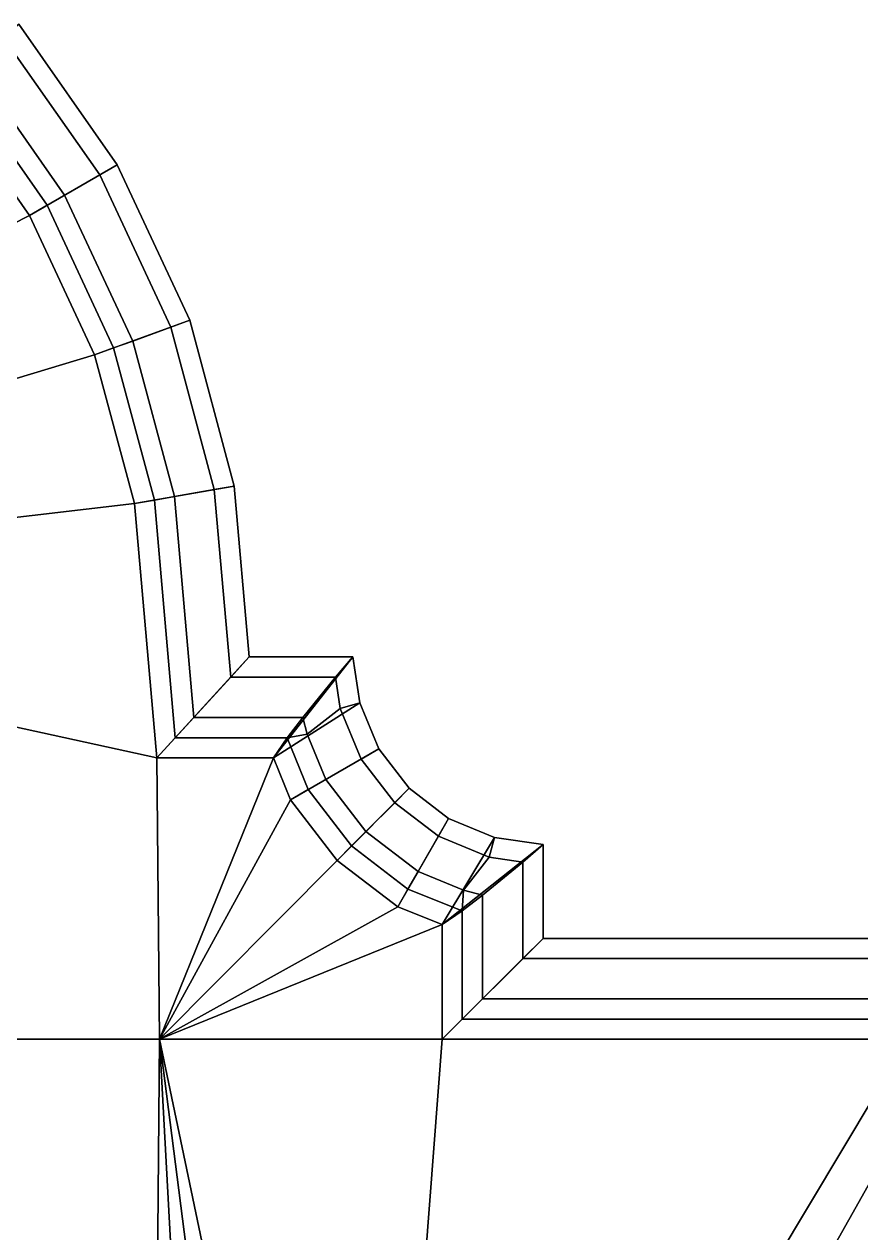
# Model space of a CAD drawing. Header units: metres. Extents: x -14.1 to 14.1, y -13.2 to 13.2.
# Drawn here: x 2.491 to 4.343, y -2.499 to 0.178 of the extents above; entities that cross this region are included whole.
import ezdxf

# ---------------------------------------------------------------- set-up
doc = ezdxf.new("R2010")
doc.units = ezdxf.units.M

msp = doc.modelspace()

# ---------------------------------------------------------------- linework, layer by layer
at = {"layer": 'facade', "color": 30}
for points in [[(2.30698, 0.033858, 16.6459), (2.47894, 0.178139, 16.6459), (2.69692, -0.133183, 16.6459), (2.50251, -0.245396, 16.6459)], [(2.47894, 0.178139, 18.2145), (2.44455, 0.14929, 18.2145), (2.65806, -0.155635, 18.2145), (2.69692, -0.133183, 18.2145)], [(2.44455, 0.14929, 18.176), (2.37576, 0.091553, 18.176), (2.58028, -0.200538, 18.176), (2.65806, -0.155635, 18.176)], [(2.37576, 0.091553, 18.2145), (2.34137, 0.062705, 18.2145), (2.54142, -0.222989, 18.2145), (2.58028, -0.200538, 18.2145)], [(2.30698, 0.033858, 16.6459), (2.50251, -0.245396, 16.6459), (1.3172, -0.849879, 16.6459), (1.25847, -0.766068, 16.6459)], [(1.25847, -0.766068, 18.1308), (1.3172, -0.849879, 18.1308), (2.50251, -0.245396, 18.1308), (2.30698, 0.033858, 18.1308)], [(2.50251, -0.245396, 16.6459), (2.69692, -0.133183, 16.6459), (2.85752, -0.477646, 16.6459), (2.64661, -0.554436, 16.6459)], [(2.69692, -0.133183, 18.2145), (2.65806, -0.155635, 18.2145), (2.81535, -0.492986, 18.2145), (2.85752, -0.477646, 18.2145)], [(2.65806, -0.155635, 18.176), (2.58028, -0.200538, 18.176), (2.73096, -0.523711, 18.176), (2.81535, -0.492986, 18.176)], [(2.58028, -0.200538, 18.2145), (2.54142, -0.222989, 18.2145), (2.68878, -0.539051, 18.2145), (2.73096, -0.523711, 18.2145)], [(1.36045, -0.942636, 16.6459), (1.3172, -0.849879, 16.6459), (2.50251, -0.245396, 16.6459), (2.64661, -0.554436, 16.6459)], [(2.64661, -0.554436, 18.1308), (2.50251, -0.245396, 18.1308), (1.3172, -0.849879, 18.1308), (1.36045, -0.942636, 18.1308)], [(2.64661, -0.554436, 16.6459), (2.85752, -0.477646, 16.6459), (2.95592, -0.844782, 16.6459), (2.73485, -0.88378, 16.6459)], [(2.85752, -0.477646, 18.2145), (2.81535, -0.492986, 18.2145), (2.91168, -0.852563, 18.2145), (2.95592, -0.844782, 18.2145)], [(2.81535, -0.492986, 18.176), (2.73096, -0.523711, 18.176), (2.82327, -0.868172, 18.176), (2.91168, -0.852563, 18.176)], [(2.73096, -0.523711, 18.2145), (2.68878, -0.539051, 18.2145), (2.77908, -0.875954, 18.2145), (2.82327, -0.868172, 18.2145)], [(2.64661, -0.554436, 16.6459), (2.73485, -0.88378, 16.6459), (1.38692, -1.04152, 16.6459), (1.36045, -0.942636, 16.6459)], [(1.36045, -0.942636, 18.1308), (1.38692, -1.04152, 18.1308), (2.73485, -0.88378, 18.1308), (2.64661, -0.554436, 18.1308)], [(2.73485, -0.88378, 16.6459), (2.95592, -0.844782, 16.6459), (2.98906, -1.22337, 16.6459), (2.78418, -1.44699, 16.6459)], [(2.91168, -0.852563, 18.176), (2.82327, -0.868172, 18.176), (2.86611, -1.35754, 18.176), (2.94809, -1.26809, 18.176)], [(2.95592, -0.844782, 18.2145), (2.91168, -0.852563, 18.2145), (2.94809, -1.26809, 18.2145), (2.98906, -1.22337, 18.2145)], [(2.82327, -0.868172, 18.2145), (2.77908, -0.875954, 18.2145), (2.82514, -1.40226, 18.2145), (2.86611, -1.35754, 18.2145)], [(2.73485, -0.88378, 16.6459), (2.78418, -1.44699, 16.6459), (1.39587, -1.14349, 16.6459), (1.38692, -1.04152, 16.6459)], [(1.38692, -1.04152, 18.1308), (1.39587, -1.14349, 18.1308), (2.78418, -1.44699, 18.1308), (2.73485, -0.88378, 18.1308)], [(1.39587, -2.0703, 16.6459), (1.39587, -1.14349, 16.6459), (2.78418, -1.44699, 16.6459), (2.79039, -2.0703, 16.6459)], [(2.79039, -2.0703, 18.1308), (2.78418, -1.44699, 18.1308), (1.39587, -1.14349, 18.1308), (1.39587, -2.0703, 18.1308)], [(2.78418, -1.44699, 16.6459), (2.98906, -1.22337, 16.6459), (3.21844, -1.22337, 16.6459), (3.04308, -1.44699, 16.6459)], [(2.98906, -1.22337, 18.2145), (2.94809, -1.26809, 18.2145), (3.18003, -1.26809, 18.2145), (3.21844, -1.22337, 18.2145)], [(3.21844, -1.22337, 18.176), (3.21844, -1.22337, 16.6459), (2.98906, -1.22337, 16.6459), (2.98906, -1.22337, 18.176)], [(2.98906, -1.22337, 18.176), (2.98906, -1.22337, 18.2145), (3.21844, -1.22337, 18.2145), (3.21844, -1.22337, 18.176)], [(3.04308, -1.44699, 16.6459), (3.21844, -1.22337, 16.6459), (3.23396, -1.3252, 16.6459)], [(3.21844, -1.22337, 18.2145), (3.18003, -1.26809, 18.2145), (3.19058, -1.33728, 18.2145), (3.23396, -1.3252, 18.2145)], [(2.94809, -1.26809, 18.176), (2.86611, -1.35754, 18.176), (3.10739, -1.35754, 18.176), (3.18003, -1.26809, 18.176)], [(3.18003, -1.26809, 18.176), (3.18003, -1.26809, 18.2145), (2.94809, -1.26809, 18.2145), (2.94809, -1.26809, 18.176)], [(3.18003, -1.26809, 18.176), (3.10739, -1.35754, 18.176), (3.11746, -1.39453, 18.176), (3.19058, -1.33728, 18.176)], [(3.04308, -1.44699, 16.6459), (3.23396, -1.3252, 16.6459), (3.27609, -1.42699, 16.6459), (3.08065, -1.53965, 16.6459)], [(3.19058, -1.33728, 18.176), (3.11746, -1.39453, 18.176), (3.15887, -1.49466, 18.176), (3.237, -1.44953, 18.176)], [(3.23396, -1.3252, 18.2145), (3.19058, -1.33728, 18.2145), (3.237, -1.44953, 18.2145), (3.27609, -1.42699, 18.2145)], [(2.86611, -1.35754, 18.2145), (2.82514, -1.40226, 18.2145), (3.07323, -1.40226, 18.2145), (3.10739, -1.35754, 18.2145)], [(2.86611, -1.35754, 18.176), (2.86611, -1.35754, 18.2145), (3.10739, -1.35754, 18.2145), (3.10739, -1.35754, 18.176)], [(3.10739, -1.35754, 18.2145), (3.07323, -1.40226, 18.2145), (3.11746, -1.39453, 18.2145)], [(2.82514, -1.40226, 18.176), (2.78418, -1.44699, 18.1308), (3.04308, -1.44699, 18.1308), (3.07323, -1.40226, 18.176)], [(3.07323, -1.40226, 18.176), (3.07323, -1.40226, 18.2145), (2.82514, -1.40226, 18.2145), (2.82514, -1.40226, 18.176)], [(3.11746, -1.39453, 18.2145), (3.07323, -1.40226, 18.2145), (3.11983, -1.5172, 18.2145), (3.15887, -1.49466, 18.2145)], [(3.08065, -1.53965, 16.6459), (3.27609, -1.42699, 16.6459), (3.34318, -1.51438, 16.6459), (3.18374, -1.67391, 16.6459)], [(3.27609, -1.42699, 18.2145), (3.237, -1.44953, 18.2145), (3.31129, -1.54627, 18.2145), (3.34318, -1.51438, 18.2145)], [(2.78418, -1.44699, 16.6459), (3.04308, -1.44699, 16.6459), (2.79039, -2.0703, 16.6459)], [(2.79039, -2.0703, 18.1308), (3.04308, -1.44699, 18.1308), (2.78418, -1.44699, 18.1308)], [(3.04308, -1.44699, 16.6459), (3.08065, -1.53965, 16.6459), (2.79039, -2.0703, 16.6459)], [(2.79039, -2.0703, 18.1308), (3.08065, -1.53965, 18.1308), (3.04308, -1.44699, 18.1308)], [(3.237, -1.44953, 18.176), (3.15887, -1.49466, 18.176), (3.24751, -1.61009, 18.176), (3.31129, -1.54627, 18.176)], [(3.15887, -1.49466, 18.2145), (3.11983, -1.5172, 18.2145), (3.21563, -1.64198, 18.2145), (3.24751, -1.61009, 18.2145)], [(3.18374, -1.67391, 16.6459), (3.34318, -1.51438, 16.6459), (3.43057, -1.58142, 16.6459), (3.31804, -1.77691, 16.6459)], [(3.34318, -1.51438, 18.2145), (3.31129, -1.54627, 18.2145), (3.40803, -1.62047, 18.2145), (3.43057, -1.58142, 18.2145)], [(2.79039, -2.0703, 16.6459), (3.08065, -1.53965, 16.6459), (3.18374, -1.67391, 16.6459)], [(3.18374, -1.67391, 18.1308), (3.08065, -1.53965, 18.1308), (2.79039, -2.0703, 18.1308)], [(3.31129, -1.54627, 18.176), (3.24751, -1.61009, 18.176), (3.3629, -1.6986, 18.176), (3.40803, -1.62047, 18.176)], [(3.31804, -1.77691, 16.6459), (3.43057, -1.58142, 16.6459), (3.53236, -1.6236, 16.6459), (3.41599, -1.81609, 16.6459)], [(3.43057, -1.58142, 18.2145), (3.40803, -1.62047, 18.2145), (3.52046, -1.66707, 18.2145), (3.53236, -1.6236, 18.2145)], [(3.24751, -1.61009, 18.2145), (3.21563, -1.64198, 18.2145), (3.34036, -1.73769, 18.2145), (3.3629, -1.6986, 18.2145)], [(3.40803, -1.62047, 18.176), (3.3629, -1.6986, 18.176), (3.46353, -1.74033, 18.176), (3.52046, -1.66707, 18.176)], [(3.41599, -1.81609, 16.6459), (3.53236, -1.6236, 16.6459), (3.63961, -1.63894, 16.6459)], [(3.53236, -1.6236, 18.2145), (3.52046, -1.66707, 18.2145), (3.59488, -1.67771, 18.2145), (3.63961, -1.63894, 18.2145)], [(3.41599, -1.81609, 16.6459), (3.63961, -1.63894, 16.6459), (3.63961, -1.84668, 16.6459), (3.41599, -2.0703, 16.6459)], [(3.63961, -1.63894, 18.2145), (3.59488, -1.67771, 18.2145), (3.59488, -1.8914, 18.2145), (3.63961, -1.84668, 18.2145)], [(3.63961, -1.63894, 18.176), (3.63961, -1.63894, 18.2145), (3.63961, -1.84668, 18.2145), (3.63961, -1.84668, 18.176)], [(3.63961, -1.84668, 18.176), (3.63961, -1.84668, 16.6459), (3.63961, -1.63894, 16.6459), (3.63961, -1.63894, 18.176)], [(2.79039, -2.0703, 16.6459), (3.18374, -1.67391, 16.6459), (3.31804, -1.77691, 16.6459)], [(3.31804, -1.77691, 18.1308), (3.18374, -1.67391, 18.1308), (2.79039, -2.0703, 18.1308)], [(3.52046, -1.66707, 18.176), (3.46353, -1.74033, 18.176), (3.50543, -1.75115, 18.176), (3.59488, -1.67771, 18.176)], [(3.59488, -1.67771, 18.176), (3.50543, -1.75115, 18.176), (3.50543, -1.98085, 18.176), (3.59488, -1.8914, 18.176)], [(3.59488, -1.8914, 18.176), (3.59488, -1.8914, 18.2145), (3.59488, -1.67771, 18.2145), (3.59488, -1.67771, 18.176)], [(3.3629, -1.6986, 18.2145), (3.34036, -1.73769, 18.2145), (3.46071, -1.78577, 18.2145), (3.46353, -1.74033, 18.2145)], [(3.46353, -1.74033, 18.2145), (3.46071, -1.78577, 18.2145), (3.50543, -1.75115, 18.2145)], [(3.50543, -1.75115, 18.2145), (3.46071, -1.78577, 18.2145), (3.46071, -2.02557, 18.2145), (3.50543, -1.98085, 18.2145)], [(3.50543, -1.75115, 18.176), (3.50543, -1.75115, 18.2145), (3.50543, -1.98085, 18.2145), (3.50543, -1.98085, 18.176)], [(2.79039, -2.0703, 16.6459), (3.31804, -1.77691, 16.6459), (3.41599, -1.81609, 16.6459)], [(3.41599, -1.81609, 18.1308), (3.31804, -1.77691, 18.1308), (2.79039, -2.0703, 18.1308)], [(3.46071, -1.78577, 18.176), (3.41599, -1.81609, 18.1308), (3.41599, -2.0703, 18.1308), (3.46071, -2.02557, 18.176)], [(3.46071, -2.02557, 18.176), (3.46071, -2.02557, 18.2145), (3.46071, -1.78577, 18.2145), (3.46071, -1.78577, 18.176)], [(2.79039, -2.0703, 16.6459), (3.41599, -1.81609, 16.6459), (3.41599, -2.0703, 16.6459)], [(3.41599, -2.0703, 18.1308), (3.41599, -1.81609, 18.1308), (2.79039, -2.0703, 18.1308)], [(3.41599, -2.0703, 16.6459), (3.63961, -1.84668, 16.6459), (4.46333, -1.84668, 16.6459), (4.44861, -2.0703, 16.6459)], [(3.63961, -1.84668, 18.2145), (3.59488, -1.8914, 18.2145), (4.46037, -1.8914, 18.2145), (4.46333, -1.84668, 18.2145)], [(3.59488, -1.8914, 18.176), (3.50543, -1.98085, 18.176), (4.45447, -1.98085, 18.176), (4.46037, -1.8914, 18.176)], [(3.50543, -1.98085, 18.2145), (3.46071, -2.02557, 18.2145), (4.45156, -2.02557, 18.2145), (4.45447, -1.98085, 18.2145)], [(2.79039, -2.0703, 16.6459), (2.77447, -3.95558, 16.6459), (1.39587, -2.78999, 16.6459), (1.39587, -2.0703, 16.6459)], [(1.39587, -2.0703, 18.1308), (1.39587, -2.78999, 18.1308), (2.77447, -3.95558, 18.1308), (2.79039, -2.0703, 18.1308)], [(2.79039, -2.0703, 16.6459), (2.88816, -3.87593, 16.6459), (2.77447, -3.95558, 16.6459)], [(2.77447, -3.95558, 18.1308), (2.88816, -3.87593, 18.1308), (2.79039, -2.0703, 18.1308)], [(3.41599, -2.0703, 16.6459), (3.28615, -3.7693, 16.6459), (3.14796, -3.78138, 16.6459), (2.79039, -2.0703, 16.6459)], [(2.79039, -2.0703, 16.6459), (3.14796, -3.78138, 16.6459), (3.01392, -3.81729, 16.6459)], [(2.79039, -2.0703, 16.6459), (3.01392, -3.81729, 16.6459), (2.88816, -3.87593, 16.6459)], [(2.79039, -2.0703, 18.1308), (3.14796, -3.78138, 18.1308), (3.28615, -3.7693, 18.1308), (3.41599, -2.0703, 18.1308)], [(3.01392, -3.81729, 18.1308), (3.14796, -3.78138, 18.1308), (2.79039, -2.0703, 18.1308)], [(2.88816, -3.87593, 18.1308), (3.01392, -3.81729, 18.1308), (2.79039, -2.0703, 18.1308)], [(3.41599, -2.0703, 16.6459), (4.44861, -2.0703, 16.6459), (3.4244, -3.78138, 16.6459), (3.28615, -3.7693, 16.6459)], [(3.28615, -3.7693, 18.1308), (3.4244, -3.78138, 18.1308), (4.44861, -2.0703, 18.1308), (3.41599, -2.0703, 18.1308)], [(3.55843, -3.81729, 16.6459), (3.4244, -3.78138, 16.6459), (4.44861, -2.0703, 16.6459), (4.53542, -2.08179, 16.6459)], [(4.53542, -2.08179, 18.1308), (4.44861, -2.0703, 18.1308), (3.4244, -3.78138, 18.1308), (3.55843, -3.81729, 18.1308)], [(4.53542, -2.08179, 16.6459), (4.60268, -2.10961, 16.6459), (3.68415, -3.87593, 16.6459), (3.55843, -3.81729, 16.6459)], [(3.55843, -3.81729, 18.1308), (3.68415, -3.87593, 18.1308), (4.60268, -2.10961, 18.1308), (4.53542, -2.08179, 18.1308)], [(3.79784, -3.95558, 16.6459), (3.68415, -3.87593, 16.6459), (4.60268, -2.10961, 16.6459), (4.66038, -2.15389, 16.6459)], [(4.66038, -2.15389, 18.1308), (4.60268, -2.10961, 18.1308), (3.68415, -3.87593, 18.1308), (3.79784, -3.95558, 18.1308)], [(3.79784, -3.95558, 16.6459), (4.66038, -2.15389, 16.6459), (4.70465, -2.21163, 16.6459)], [(4.70465, -2.21163, 18.1308), (4.66038, -2.15389, 18.1308), (3.79784, -3.95558, 18.1308)], [(3.79784, -3.95558, 16.6459), (4.70465, -2.21163, 16.6459), (4.73234, -2.27844, 16.6459)], [(4.73234, -2.27844, 18.1308), (4.70465, -2.21163, 18.1308), (3.79784, -3.95558, 18.1308)], [(4.73234, -2.27844, 16.6459), (4.77, -2.57263, 16.6459), (3.89596, -4.05366, 16.6459), (3.79784, -3.95558, 16.6459)], [(3.79784, -3.95558, 18.1308), (3.89596, -4.05366, 18.1308), (4.77, -2.57263, 18.1308), (4.73234, -2.27844, 18.1308)]]:
    msp.add_3dface(points, dxfattribs=at)
at = {"layer": 'facade2', "color": 22}
for points in [[(2.34137, 0.062705, 18.176), (2.30698, 0.033858, 18.1308), (2.50251, -0.245396, 18.1308), (2.54142, -0.222989, 18.176)], [(2.54142, -0.222989, 18.176), (2.50251, -0.245396, 18.1308), (2.64661, -0.554436, 18.1308), (2.68878, -0.539051, 18.176)], [(2.68878, -0.539051, 18.176), (2.64661, -0.554436, 18.1308), (2.73485, -0.88378, 18.1308), (2.77908, -0.875954, 18.176)], [(2.77908, -0.875954, 18.176), (2.73485, -0.88378, 18.1308), (2.78418, -1.44699, 18.1308), (2.82514, -1.40226, 18.176)], [(3.07323, -1.40226, 18.176), (3.04308, -1.44699, 18.1308), (3.08065, -1.53965, 18.1308), (3.11983, -1.5172, 18.176)], [(3.11983, -1.5172, 18.176), (3.08065, -1.53965, 18.1308), (3.18374, -1.67391, 18.1308), (3.21563, -1.64198, 18.176)], [(3.21563, -1.64198, 18.176), (3.18374, -1.67391, 18.1308), (3.31804, -1.77691, 18.1308), (3.34036, -1.73769, 18.176)], [(3.34036, -1.73769, 18.176), (3.31804, -1.77691, 18.1308), (3.41599, -1.81609, 18.1308), (3.46071, -1.78577, 18.176)], [(3.46071, -2.02557, 18.176), (3.41599, -2.0703, 18.1308), (4.44861, -2.0703, 18.1308), (4.45156, -2.02557, 18.176)]]:
    msp.add_3dface(points, dxfattribs=at)
at = {"layer": 'facade3', "color": 24}
for points in [[(2.69692, -0.133183, 18.176), (2.69692, -0.133183, 16.6459), (2.47894, 0.178139, 16.6459), (2.47894, 0.178139, 18.176)], [(2.47894, 0.178139, 18.176), (2.47894, 0.178139, 18.2145), (2.69692, -0.133183, 18.2145), (2.69692, -0.133183, 18.176)], [(2.65806, -0.155635, 18.176), (2.65806, -0.155635, 18.2145), (2.44455, 0.14929, 18.2145), (2.44455, 0.14929, 18.176)], [(2.37576, 0.091553, 18.176), (2.37576, 0.091553, 18.2145), (2.58028, -0.200538, 18.2145), (2.58028, -0.200538, 18.176)], [(2.54142, -0.222989, 18.176), (2.54142, -0.222989, 18.2145), (2.34137, 0.062705, 18.2145), (2.34137, 0.062705, 18.176)], [(2.69692, -0.133183, 18.176), (2.69692, -0.133183, 18.2145), (2.85752, -0.477646, 18.2145), (2.85752, -0.477646, 18.176)], [(2.85752, -0.477646, 18.176), (2.85752, -0.477646, 16.6459), (2.69692, -0.133183, 16.6459), (2.69692, -0.133183, 18.176)], [(2.81535, -0.492986, 18.176), (2.81535, -0.492986, 18.2145), (2.65806, -0.155635, 18.2145), (2.65806, -0.155635, 18.176)], [(2.58028, -0.200538, 18.176), (2.58028, -0.200538, 18.2145), (2.73096, -0.523711, 18.2145), (2.73096, -0.523711, 18.176)], [(2.68878, -0.539051, 18.176), (2.68878, -0.539051, 18.2145), (2.54142, -0.222989, 18.2145), (2.54142, -0.222989, 18.176)], [(2.95592, -0.844782, 18.176), (2.95592, -0.844782, 16.6459), (2.85752, -0.477646, 16.6459), (2.85752, -0.477646, 18.176)], [(2.85752, -0.477646, 18.176), (2.85752, -0.477646, 18.2145), (2.95592, -0.844782, 18.2145), (2.95592, -0.844782, 18.176)], [(2.91168, -0.852563, 18.176), (2.91168, -0.852563, 18.2145), (2.81535, -0.492986, 18.2145), (2.81535, -0.492986, 18.176)], [(2.73096, -0.523711, 18.176), (2.73096, -0.523711, 18.2145), (2.82327, -0.868172, 18.2145), (2.82327, -0.868172, 18.176)], [(2.77908, -0.875954, 18.176), (2.77908, -0.875954, 18.2145), (2.68878, -0.539051, 18.2145), (2.68878, -0.539051, 18.176)], [(2.94809, -1.26809, 18.176), (2.94809, -1.26809, 18.2145), (2.91168, -0.852563, 18.2145), (2.91168, -0.852563, 18.176)], [(2.95592, -0.844782, 18.176), (2.95592, -0.844782, 18.2145), (2.98906, -1.22337, 18.2145), (2.98906, -1.22337, 18.176)], [(2.98906, -1.22337, 18.176), (2.98906, -1.22337, 16.6459), (2.95592, -0.844782, 16.6459), (2.95592, -0.844782, 18.176)], [(2.82514, -1.40226, 18.176), (2.82514, -1.40226, 18.2145), (2.77908, -0.875954, 18.2145), (2.77908, -0.875954, 18.176)], [(2.82327, -0.868172, 18.176), (2.82327, -0.868172, 18.2145), (2.86611, -1.35754, 18.2145), (2.86611, -1.35754, 18.176)], [(3.23396, -1.3252, 18.176), (3.23396, -1.3252, 16.6459), (3.21844, -1.22337, 16.6459), (3.21844, -1.22337, 18.176)], [(3.21844, -1.22337, 18.176), (3.21844, -1.22337, 18.2145), (3.23396, -1.3252, 18.2145), (3.23396, -1.3252, 18.176)], [(3.19058, -1.33728, 18.176), (3.19058, -1.33728, 18.2145), (3.18003, -1.26809, 18.2145), (3.18003, -1.26809, 18.176)], [(3.237, -1.44953, 18.176), (3.237, -1.44953, 18.2145), (3.19058, -1.33728, 18.2145), (3.19058, -1.33728, 18.176)], [(3.23396, -1.3252, 18.176), (3.23396, -1.3252, 18.2145), (3.27609, -1.42699, 18.2145), (3.27609, -1.42699, 18.176)], [(3.27609, -1.42699, 18.176), (3.27609, -1.42699, 16.6459), (3.23396, -1.3252, 16.6459), (3.23396, -1.3252, 18.176)], [(3.10739, -1.35754, 18.176), (3.10739, -1.35754, 18.2145), (3.11746, -1.39453, 18.2145), (3.11746, -1.39453, 18.176)], [(3.11983, -1.5172, 18.176), (3.11983, -1.5172, 18.2145), (3.07323, -1.40226, 18.2145), (3.07323, -1.40226, 18.176)], [(3.11746, -1.39453, 18.176), (3.11746, -1.39453, 18.2145), (3.15887, -1.49466, 18.2145), (3.15887, -1.49466, 18.176)], [(3.34318, -1.51438, 18.176), (3.34318, -1.51438, 16.6459), (3.27609, -1.42699, 16.6459), (3.27609, -1.42699, 18.176)], [(3.27609, -1.42699, 18.176), (3.27609, -1.42699, 18.2145), (3.34318, -1.51438, 18.2145), (3.34318, -1.51438, 18.176)], [(3.31129, -1.54627, 18.176), (3.31129, -1.54627, 18.2145), (3.237, -1.44953, 18.2145), (3.237, -1.44953, 18.176)], [(3.15887, -1.49466, 18.176), (3.15887, -1.49466, 18.2145), (3.24751, -1.61009, 18.2145), (3.24751, -1.61009, 18.176)], [(3.21563, -1.64198, 18.176), (3.21563, -1.64198, 18.2145), (3.11983, -1.5172, 18.2145), (3.11983, -1.5172, 18.176)], [(3.34318, -1.51438, 18.176), (3.34318, -1.51438, 18.2145), (3.43057, -1.58142, 18.2145), (3.43057, -1.58142, 18.176)], [(3.43057, -1.58142, 18.176), (3.43057, -1.58142, 16.6459), (3.34318, -1.51438, 16.6459), (3.34318, -1.51438, 18.176)], [(3.40803, -1.62047, 18.176), (3.40803, -1.62047, 18.2145), (3.31129, -1.54627, 18.2145), (3.31129, -1.54627, 18.176)], [(3.53236, -1.6236, 18.176), (3.53236, -1.6236, 16.6459), (3.43057, -1.58142, 16.6459), (3.43057, -1.58142, 18.176)], [(3.43057, -1.58142, 18.176), (3.43057, -1.58142, 18.2145), (3.53236, -1.6236, 18.2145), (3.53236, -1.6236, 18.176)], [(3.24751, -1.61009, 18.176), (3.24751, -1.61009, 18.2145), (3.3629, -1.6986, 18.2145), (3.3629, -1.6986, 18.176)], [(3.52046, -1.66707, 18.176), (3.52046, -1.66707, 18.2145), (3.40803, -1.62047, 18.2145), (3.40803, -1.62047, 18.176)], [(3.53236, -1.6236, 18.176), (3.53236, -1.6236, 18.2145), (3.63961, -1.63894, 18.2145), (3.63961, -1.63894, 18.176)], [(3.63961, -1.63894, 18.176), (3.63961, -1.63894, 16.6459), (3.53236, -1.6236, 16.6459), (3.53236, -1.6236, 18.176)], [(3.34036, -1.73769, 18.176), (3.34036, -1.73769, 18.2145), (3.21563, -1.64198, 18.2145), (3.21563, -1.64198, 18.176)], [(3.59488, -1.67771, 18.176), (3.59488, -1.67771, 18.2145), (3.52046, -1.66707, 18.2145), (3.52046, -1.66707, 18.176)], [(3.3629, -1.6986, 18.176), (3.3629, -1.6986, 18.2145), (3.46353, -1.74033, 18.2145), (3.46353, -1.74033, 18.176)], [(3.46071, -1.78577, 18.176), (3.46071, -1.78577, 18.2145), (3.34036, -1.73769, 18.2145), (3.34036, -1.73769, 18.176)], [(3.46353, -1.74033, 18.176), (3.46353, -1.74033, 18.2145), (3.50543, -1.75115, 18.2145), (3.50543, -1.75115, 18.176)], [(3.63961, -1.84668, 18.176), (3.63961, -1.84668, 18.2145), (4.46333, -1.84668, 18.2145), (4.46333, -1.84668, 18.176)], [(4.46333, -1.84668, 18.176), (4.46333, -1.84668, 16.6459), (3.63961, -1.84668, 16.6459), (3.63961, -1.84668, 18.176)], [(4.46037, -1.8914, 18.176), (4.46037, -1.8914, 18.2145), (3.59488, -1.8914, 18.2145), (3.59488, -1.8914, 18.176)], [(3.50543, -1.98085, 18.176), (3.50543, -1.98085, 18.2145), (4.45447, -1.98085, 18.2145), (4.45447, -1.98085, 18.176)], [(4.45156, -2.02557, 18.176), (4.45156, -2.02557, 18.2145), (3.46071, -2.02557, 18.2145), (3.46071, -2.02557, 18.176)]]:
    msp.add_3dface(points, dxfattribs=at)

doc.saveas('drawing.dxf')
